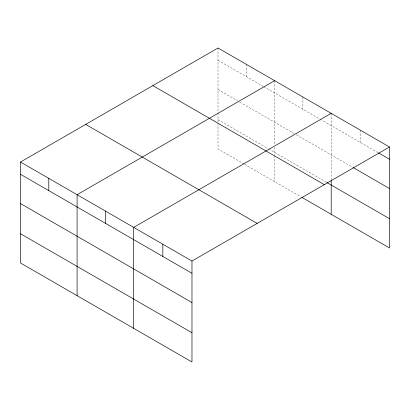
<?xml version="1.0" encoding="UTF-8"?>
<svg xmlns="http://www.w3.org/2000/svg" width="410" height="410" viewBox="0 0 410 410"><rect width="100%" height="100%" fill="white"/><g stroke="black" fill="none" stroke-linecap="round" stroke-linejoin="round"><path stroke-width="0.31" stroke-dasharray="2.05 1.54" d="M218.017 60.255L263.179 86.331M263.722 86.643L319.769 119.002M320.312 119.315L377.948 152.592M218.017 89.529L237.605 100.839M239.783 102.095L294.195 133.511M296.374 134.767L352.646 167.254M218.017 119.689L268.079 148.589M268.622 148.907L326.298 182.204M244.134 164.041L218.017 148.963L218.017 122.872M244.678 164.354L300.725 196.713M360.349 130.17L360.349 142.429M331.198 113.339L331.198 179.375M302.903 97.006L302.903 109.26M274.608 80.667L274.608 144.822M274.608 147.333L274.608 154.908M274.608 155.544L274.608 181.635M246.313 64.334L246.313 76.588M218.017 47.996L218.017 112.15M218.017 112.776L218.017 122.236"/><path stroke-width="0.61" d="M389.5 147.005L218.017 47.996L20.5 162.032L20.5 262.994L191.982 362.004L191.982 261.037L389.5 147.005L389.5 247.968L301.811 197.343M274.608 80.667L77.09 194.704L77.09 295.666M331.198 113.339L133.68 227.376L133.68 328.338M378.497 152.909L389.5 159.259M353.2 167.572L389.5 188.533M326.842 182.517L389.5 218.694M152.838 85.629L324.32 184.633M85.68 124.399L257.162 223.404M20.5 162.032L191.982 261.037M20.5 174.291L191.982 273.296M20.5 203.565L191.982 302.57M20.5 233.726L191.982 332.73M331.198 180.005L331.198 214.307M162.832 244.206L162.832 256.465M105.385 211.042L105.385 223.296M48.795 178.37L48.795 190.624"/></g></svg>
